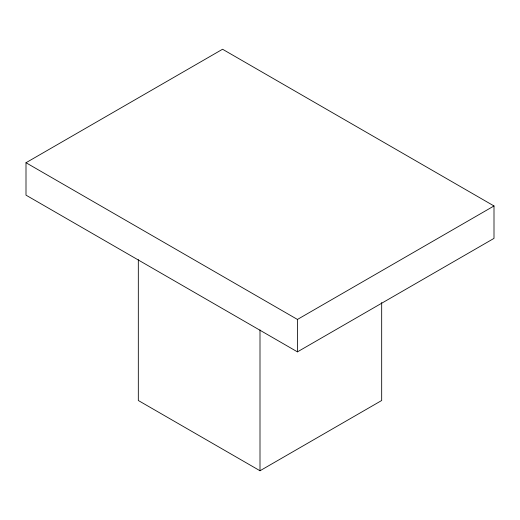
<?xml version="1.0" encoding="UTF-8"?>
<svg xmlns="http://www.w3.org/2000/svg" width="520" height="520" viewBox="0 0 520 520"><rect width="100%" height="100%" fill="white"/><g stroke="black" fill="none" stroke-linecap="round" stroke-linejoin="round"><path stroke-width="0.78" d="M26 162.727L222.56 49.244L494 205.959L494 238.381L297.44 351.865L26 195.15L26 162.727L297.44 319.442L494 205.959M138.32 259.668L138.32 400.504L260 470.756L381.68 400.504L381.68 302.562M297.44 319.442L297.44 351.865M260 329.921L260 470.756"/></g></svg>
